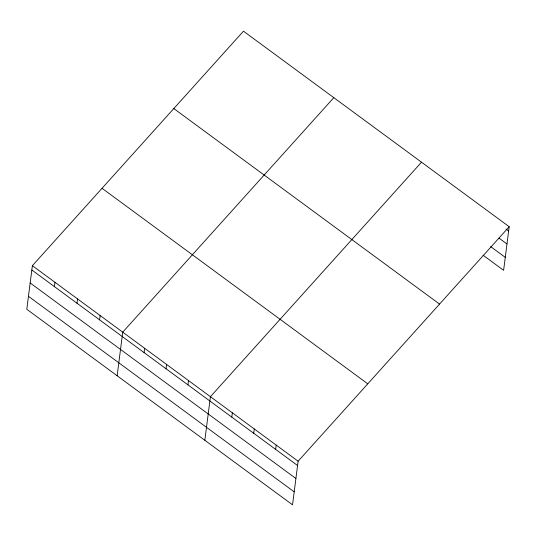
<?xml version="1.0" encoding="UTF-8"?>
<svg xmlns="http://www.w3.org/2000/svg" width="536" height="536" viewBox="0 0 536 536"><rect width="100%" height="100%" fill="white"/><g stroke="black" fill="none" stroke-linecap="round" stroke-linejoin="round"><path stroke-width="0.8" d="M32.388 265.682L26.8 309.285L292.535 504.818L298.123 461.215L509.2 226.715L243.465 31.182L32.388 265.682L298.123 461.215M54.417 286.613L54.974 282.298M77.01 303.235L77.559 298.921M99.596 319.851L100.145 315.543M117.15 375.763L122.737 332.159L333.814 97.666M144.104 352.608L144.66 348.293M166.026 368.735L166.582 364.426M187.955 384.868L188.505 380.553M204.839 440.291L210.427 396.687L421.51 162.194M231.8 417.129L232.349 412.82M253.722 433.262L254.272 428.947M275.645 449.396L276.194 445.081M509.2 226.715L503.612 270.318L483.023 255.163M505.991 229.073L508.651 231.029M499.016 238.131L506.989 243.994M490.661 246.6L505.274 257.354M173.811 108.567L439.547 304.1M102.041 188.297L367.776 383.83M31.832 269.997L297.567 465.523M30.17 282.961L295.906 478.494M28.462 296.321L294.197 491.847"/></g></svg>
